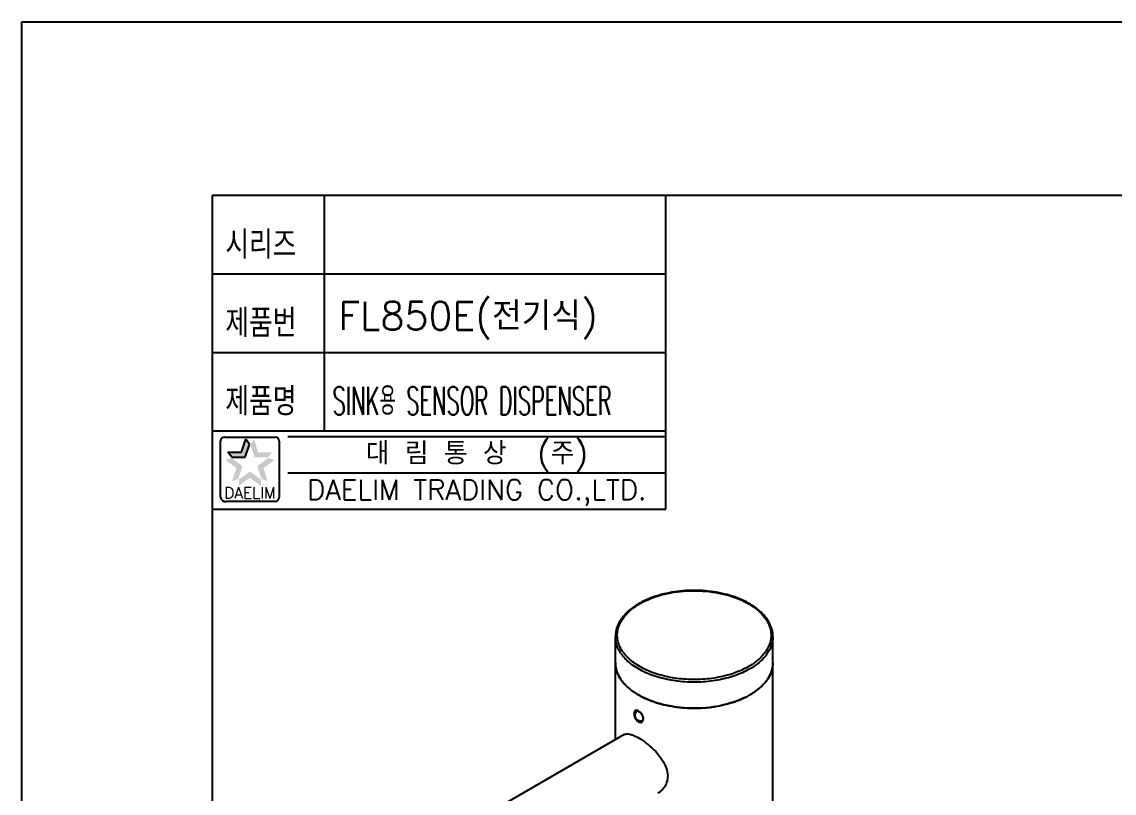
# Model space of a CAD drawing. Extents: x 10151 to 10571, y -5608 to -5014.
# Drawn here: x 10150.6 to 10345.6, y -5151.4 to -5013.7 of the extents above; entities that cross this region are included whole.
import ezdxf
from ezdxf.enums import TextEntityAlignment as Align

# ---------------------------------------------------------------- set-up
doc = ezdxf.new("R2010")
doc.units = 0
doc.header["$LTSCALE"] = 7
doc.header["$MEASUREMENT"] = 0
doc.layers.get('0').update_dxf_attribs({"color": 2, "linetype": 'CONTINUOUS'})
doc.layers.add('D', color=2, linetype='CONTINUOUS')
doc.layers.add('TXT', color=4, linetype='CONTINUOUS')
doc.styles.add('GHS', font='romans', dxfattribs={"bigfont": 'ghs'})
doc.styles.add('ROMANS', font='romans')

msp = doc.modelspace()

# ---------------------------------------------------------------- linework, layer by layer
at = {"color": 4}
for p, q in [((10559.55105, -5044.73275), (10184.55105, -5044.73275)), ((10184.55105, -5044.73275), (10184.55105, -5593.73275)), ((10265.55105, -5100.73275), (10265.55105, -5044.73275))]:
    msp.add_line(p, q, dxfattribs=at)
at = {"color": 7}
for p, q in [((10184.55105, -5044.73275), (10184.55105, -5100.73275)), ((10204.55105, -5044.73275), (10204.55105, -5086.73275)), ((10184.55105, -5058.73275), (10265.55105, -5058.73275)), ((10184.55105, -5072.73275), (10265.55105, -5072.73275)), ((10184.55105, -5086.73275), (10265.55105, -5086.73275)), ((10184.55105, -5100.73275), (10265.55105, -5100.73275))]:
    msp.add_line(p, q, dxfattribs=at)
at = {"color": 2, "linetype": 'Continuous'}
for p, q in [((10186.02854, -5098.59822), (10186.02854, -5088.59822)), ((10186.77854, -5087.84822), (10195.77854, -5087.84822)), ((10196.52854, -5088.59822), (10196.52854, -5098.59822)), ((10198.05105, -5087.73275), (10265.55105, -5087.73275)), ((10198.05105, -5094.23275), (10265.55105, -5094.23275)), ((10195.77854, -5099.34822), (10187.02854, -5099.34822))]:
    msp.add_line(p, q, dxfattribs=at)
at = {"color": 2}
for p, q in [((10189.79018, -5090.54968), (10190.53955, -5088.24336)), ((10190.45529, -5091.46511), (10191.20466, -5089.15879)), ((10191.20466, -5089.15879), (10190.53955, -5088.24336)), ((10187.36517, -5090.54968), (10189.79018, -5090.54968)), ((10188.03028, -5091.46511), (10187.36517, -5090.54968)), ((10188.03028, -5091.46511), (10190.45529, -5091.46511))]:
    msp.add_line(p, q, dxfattribs=at)
at = {"linetype": 'Continuous'}
for p, q in [((10256.54521, -5141.87384), (10256.54521, -5123.48112)), ((10284.68521, -5171.09793), (10284.68521, -5123.48112)), ((10257.83681, -5126.11513), (10257.82916, -5126.1039)), ((10257.83754, -5126.11497), (10257.82924, -5126.10388)), ((10283.39505, -5126.11305), (10283.39311, -5126.11563)), ((10283.39505, -5126.11305), (10283.39327, -5126.11567)), ((10260.40877, -5136.64224), (10260.18274, -5136.63979)), ((10260.25854, -5136.74073), (10260.25921, -5136.74034)), ((10261.48114, -5137.97101), (10261.49104, -5138.10819)), ((10261.49104, -5138.10836), (10261.4893, -5138.16234)), ((10261.49104, -5138.10819), (10261.49104, -5138.10836)), ((10261.49104, -5138.10836), (10261.53859, -5138.16739)), ((10261.5386, -5138.16739), (10261.52812, -5138.01744)), ((10261.29772, -5138.53908), (10261.29742, -5138.53925)), ((10261.38948, -5138.62094), (10261.47222, -5138.49468)), ((10261.47222, -5138.49468), (10261.52806, -5138.30745)), ((10261.52806, -5138.30745), (10261.5386, -5138.16739)), ((10258.11911, -5140.96515), (10225.19875, -5159.97162))]:
    msp.add_line(p, q, dxfattribs=at)
for points in [[(10260.25873, -5136.74065), (10260.26575, -5136.73674), (10260.33515, -5136.71342), (10260.41929, -5136.71081), (10260.51629, -5136.72994), (10260.62161, -5136.77052), (10260.73032, -5136.83039), (10260.84134, -5136.90885), (10260.95496, -5137.00736), (10261.06578, -5137.12285), (10261.16985, -5137.25241), (10261.26348, -5137.39238), (10261.34347, -5137.53864), (10261.40732, -5137.68674), (10261.45342, -5137.83223), (10261.48114, -5137.97101)], [(10261.44319, -5138.36734), (10261.39756, -5138.44812), (10261.33995, -5138.50974), (10261.29741, -5138.53923)], [(10261.4893, -5138.16234), (10261.47419, -5138.27035), (10261.44319, -5138.36734)]]:
    msp.add_lwpolyline(points, dxfattribs=at)
at = {"color": 2, "linetype": 'Continuous'}
for centre, radius, start, end in [((10186.77854, -5088.59822), 0.75, 90, 180), ((10195.77854, -5088.59822), 0.75, 0, 90), ((10186.90354, -5098.47322), 0.88388, 188.1301024, 278.1301024), ((10195.77854, -5098.59822), 0.75, 270, 0)]:
    msp.add_arc(centre, radius, start, end, dxfattribs=at)
at = {"linetype": 'Continuous'}
for centre, radius, start, end in [((10267.41944, -5129.16114), 13.3682, 119.4086211, 119.9989265), ((10267.30541, -5128.69002), 12.80505, 119.9989952, 120.6059649), ((10267.50294, -5129.30888), 13.53791, 119.2025905, 119.40943), ((10267.40623, -5128.83963), 12.98503, 119.8364261, 120.0542074), ((10263.29323, -5122.39027), 6.6066, 214.3196582, 215.1640155), ((10263.38365, -5122.32661), 6.71718, 215.1637603, 215.9065522), ((10277.85333, -5122.33087), 6.70938, 324.0887015, 324.8327552), ((10277.94775, -5122.39737), 6.59389, 324.8324993, 325.6739998), ((10263.39006, -5122.44668), 7.10643, 214.7335641, 218.690064), ((10279.90339, -5128.12523), 4.78182, 347.0727442, 359.9297257), ((10273.8242, -5117.57555), 12.98503, 299.8364261, 300.0542074), ((10273.90977, -5117.69905), 13.30906, 299.7819509, 299.9997323), ((10267.2578, -5122.45794), 13.18331, 239.8498916, 240.000613), ((10273.6295, -5121.85508), 13.87697, 296.3813539, 299.9821685), ((10274.36739, -5123.11924), 12.41324, 299.9479943, 303.8227551), ((10260.99789, -5137.51302), 1.005, 136.8950295, 294.089542), ((10260.99858, -5137.51377), 1.00601, 128.3976185, 136.890136), ((10260.99728, -5137.51231), 1.00407, 127.0705497, 128.3910758), ((10260.24865, -5137.35563), 0.73115, 72.292363, 77.3500353), ((10260.24141, -5138.19225), 1.29853, 7.7368023, 11.2693665)]:
    msp.add_arc(centre, radius, start, end, dxfattribs=at)
for points, knots in [([(10284.68521, -5123.48112), (10284.68521, -5123.06806), (10284.57706, -5122.22455), (10284.10269, -5121.01024), (10283.33774, -5119.86666), (10281.91213, -5118.41273), (10279.49482, -5116.91334), (10276.02263, -5115.72564), (10272.12699, -5115.15106), (10268.1126, -5115.23362), (10264.29712, -5115.96475), (10261.94464, -5116.90652), (10260.89781, -5117.49164)], [0, 0, 0, 0, 0.044441426, 0.090376251, 0.139079312, 0.191455788, 0.308446946, 0.440986386, 0.583958244, 0.729954099, 0.870969341, 1, 1, 1, 1]), ([(10260.94584, -5117.57577), (10262.13696, -5116.89411), (10264.8671, -5115.84339), (10269.27898, -5115.16782), (10273.12208, -5115.31913), (10276.09193, -5115.89403), (10278.14297, -5116.52948), (10279.98118, -5117.3555), (10281.55576, -5118.35047), (10282.82274, -5119.48991), (10283.74409, -5120.74799), (10284.28404, -5122.09519), (10284.41084, -5123.48891), (10284.11525, -5124.86971), (10283.66853, -5125.7121), (10283.39505, -5126.11305)], [0, 0, 0, 0, 0.135353976, 0.284859101, 0.437774355, 0.511952542, 0.58274889, 0.649068441, 0.71015524, 0.765732086, 0.816167928, 0.862636035, 0.90712869, 0.952132662, 1, 1, 1, 1]), ([(10260.73556, -5117.58381), (10260.11251, -5117.94353), (10258.97792, -5118.72562), (10257.61725, -5120.16121), (10256.74877, -5121.76509), (10256.54521, -5122.9228), (10256.54521, -5123.48112)], [0, 0, 0, 0, 0.285636411, 0.543482451, 0.778334085, 1, 1, 1, 1]), ([(10257.82916, -5126.1039), (10257.59821, -5125.76406), (10257.20998, -5125.05788), (10256.8863, -5123.91417), (10256.85452, -5122.75059), (10257.11637, -5121.59987), (10257.66088, -5120.49067), (10258.78406, -5119.04136), (10259.93967, -5118.16948), (10260.78596, -5117.66885)], [0, 0, 0, 0, 0.1213211, 0.235903106, 0.347749371, 0.461376348, 0.580961058, 0.709667173, 1, 1, 1, 1]), ([(10257.54993, -5126.49564), (10257.23511, -5126.04083), (10256.72928, -5125.0777), (10256.5452, -5123.99968), (10256.54522, -5123.48112)], [0, 0, 0, 0, 0.51612834, 1, 1, 1, 1]), ([(10284.68521, -5123.48112), (10284.68519, -5123.99968), (10284.50114, -5125.07768), (10283.99534, -5126.04083), (10283.68052, -5126.49562)], [0, 0, 0, 0, 0.48387319, 1, 1, 1, 1]), ([(10280.28458, -5128.8394), (10279.44524, -5129.31975), (10277.57856, -5130.13246), (10274.53233, -5130.88857), (10271.26159, -5131.20603), (10267.95432, -5131.06586), (10264.79884, -5130.47667), (10261.97265, -5129.46963), (10259.63353, -5128.10056), (10258.40447, -5126.90349), (10257.94291, -5126.266)], [0, 0, 0, 0, 0.120672227, 0.252252078, 0.390239895, 0.529301699, 0.663972611, 0.789338394, 0.901793225, 1, 1, 1, 1]), ([(10283.28743, -5126.26614), (10283.11083, -5126.51001), (10282.27297, -5127.51796), (10281.19906, -5128.31149), (10280.32735, -5128.81477)], [0, 0, 0, 0, 0.230254337, 1, 1, 1, 1]), ([(10256.54522, -5128.1311), (10256.54522, -5128.22004), (10256.55534, -5128.57737), (10256.60657, -5128.93341), (10256.66644, -5129.1951)], [0, 0, 0, 0, 0.248866495, 1, 1, 1, 1]), ([(10260.63625, -5133.85771), (10260.02281, -5133.5014), (10258.91021, -5132.73136), (10257.58189, -5131.3278), (10256.74138, -5129.7774), (10256.54522, -5128.66489), (10256.54522, -5128.1311)], [0, 0, 0, 0, 0.28964206, 0.548813251, 0.782063575, 1, 1, 1, 1]), ([(10280.52039, -5129.25027), (10279.67758, -5129.7326), (10277.8063, -5130.55202), (10274.75266, -5131.32484), (10271.47047, -5131.66577), (10268.14155, -5131.55522), (10264.94876, -5130.99982), (10262.06555, -5130.02816), (10259.6479, -5128.69261), (10258.34756, -5127.51901), (10257.84322, -5126.88895)], [0, 0, 0, 0, 0.119954166, 0.250630334, 0.387749048, 0.526221379, 0.660799323, 0.786702277, 0.900305956, 1, 1, 1, 1]), ([(10283.68052, -5126.49562), (10283.49928, -5126.75745), (10282.62858, -5127.84242), (10281.49005, -5128.69055), (10280.56425, -5129.22506)], [0, 0, 0, 0, 0.229509325, 1, 1, 1, 1]), ([(10284.6852, -5128.1311), (10284.6852, -5128.61546), (10284.52566, -5129.61849), (10283.83436, -5131.0371), (10282.73027, -5132.34555), (10281.79426, -5133.08483), (10281.27691, -5133.4317)], [0, 0, 0, 0, 0.221929798, 0.456920445, 0.714605833, 1, 1, 1, 1]), ([(10256.66644, -5129.1951), (10256.75364, -5129.57615), (10257.02896, -5130.34313), (10257.69693, -5131.41567), (10258.61183, -5132.41918), (10260.19149, -5133.68642), (10262.68998, -5134.96616), (10266.15016, -5135.94157), (10269.93625, -5136.34689), (10273.77186, -5136.15149), (10277.37571, -5135.37134), (10279.58386, -5134.44107), (10280.56425, -5133.87504)], [0, 0, 0, 0, 0.043476758, 0.08973818, 0.139684624, 0.19378223, 0.314252877, 0.448766527, 0.591672314, 0.735880264, 0.874092537, 1, 1, 1, 1]), ([(10280.56425, -5133.87504), (10281.0834, -5133.57531), (10282.03979, -5132.93415), (10283.24106, -5131.79732), (10284.11228, -5130.55345), (10284.46103, -5129.64497), (10284.56401, -5129.19499)], [0, 0, 0, 0, 0.284592396, 0.544193207, 0.780853397, 1, 1, 1, 1]), ([(10279.79565, -5134.28685), (10278.36994, -5134.99555), (10275.15852, -5136.00984), (10270.1031, -5136.42833), (10265.11291, -5135.80343), (10262.00748, -5134.64943), (10260.66626, -5133.87509)], [0, 0, 0, 0, 0.241706284, 0.504512651, 0.764888215, 1, 1, 1, 1]), ([(10260.18274, -5136.63979), (10260.13441, -5136.65174), (10260.03904, -5136.69736), (10259.89129, -5136.88171), (10259.86449, -5137.07231), (10259.86448, -5137.20086)], [0, 0, 0, 0, 0.216115814, 0.441992567, 1, 1, 1, 1]), ([(10259.86448, -5137.20086), (10259.86449, -5137.43241), (10259.98842, -5137.90573), (10260.31362, -5138.40697), (10260.67027, -5138.6815), (10260.9399, -5138.78294), (10261.19995, -5138.77013), (10261.33842, -5138.67802), (10261.38948, -5138.62094)], [0, 0, 0, 0, 0.277536363, 0.569674563, 0.699260292, 0.811261305, 0.908209478, 1, 1, 1, 1]), ([(10260.06401, -5137.13588), (10260.06984, -5137.05228), (10260.0978, -5136.89967), (10260.20022, -5136.77466), (10260.25856, -5136.74075)], [0, 0, 0, 0, 0.553956826, 1, 1, 1, 1]), ([(10261.5149, -5137.93849), (10261.45655, -5137.64495), (10261.23364, -5137.23184), (10260.82664, -5136.83436), (10260.58849, -5136.69647), (10260.47104, -5136.65913)], [0, 0, 0, 0, 0.526621507, 0.783145015, 1, 1, 1, 1]), ([(10261.29742, -5138.53922), (10261.22081, -5138.58339), (10261.01583, -5138.61804), (10260.83058, -5138.54062), (10260.74116, -5138.48589)], [0, 0, 0, 0, 0.457534598, 1, 1, 1, 1]), ([(10258.11915, -5140.96513), (10258.22109, -5140.90628), (10258.46534, -5140.82339), (10258.88168, -5140.82235), (10259.35774, -5140.92565), (10260.12719, -5141.21573), (10261.19086, -5141.82074), (10262.49813, -5142.78497), (10263.77837, -5143.97195), (10264.88532, -5145.32248), (10265.67389, -5146.79012), (10265.89013, -5147.85647), (10265.89013, -5148.36484)], [0, 0, 0, 0, 0.030366462, 0.064910283, 0.106211889, 0.155396814, 0.276546628, 0.420330471, 0.573813656, 0.725780682, 0.868859637, 1, 1, 1, 1]), ([(10265.89013, -5148.36484), (10265.89013, -5148.68281), (10265.81131, -5149.31112), (10265.4495, -5150.17419), (10264.8874, -5150.89454), (10264.40626, -5151.26095), (10264.14911, -5151.40942)], [0, 0, 0, 0, 0.260263229, 0.511225824, 0.75696091, 1, 1, 1, 1])]:
    msp.add_open_spline(points, degree=3, knots=knots, dxfattribs=at)
msp.add_open_spline([(10260.03783, -5137.21654), (10259.98325, -5137.23623), (10259.91234, -5137.23366), (10259.86448, -5137.20086)], degree=3, dxfattribs=at)
at = {"color": 2}
for points in [[(10189.79018, -5090.54968), (10190.45529, -5091.46511), (10190.53955, -5088.24336), (10191.20466, -5089.15879)], [(10192.01752, -5088.24336), (10191.35242, -5089.15879), (10192.76689, -5090.54968), (10192.10179, -5091.46511)], [(10187.36517, -5090.54968), (10188.03028, -5091.46511), (10189.79018, -5090.54968), (10190.45529, -5091.46511)], [(10192.76689, -5090.54968), (10192.10179, -5091.46511), (10195.1919, -5090.54968), (10194.5268, -5091.46511)], [(10188.87033, -5093.38069), (10189.94649, -5093.03103), (10186.90846, -5091.95531), (10187.98461, -5091.60564)], [(10188.12096, -5095.68702), (10189.19712, -5095.33735), (10188.87033, -5093.38069), (10189.94649, -5093.03103)], [(10195.64862, -5091.95531), (10194.57246, -5091.60564), (10193.68674, -5093.38069), (10192.61058, -5093.03103)], [(10193.68674, -5093.38069), (10192.61058, -5093.03103), (10194.43611, -5095.68702), (10193.35995, -5095.33735)], [(10191.27854, -5095.13036), (10191.27854, -5093.99882), (10189.31666, -5096.55574), (10189.31666, -5095.4242)], [(10193.24041, -5096.55574), (10193.24041, -5095.4242), (10191.27854, -5095.13036), (10191.27854, -5093.99882)]]:
    msp.add_solid(points, dxfattribs=at)
at = {"layer": 'D'}
msp.add_lwpolyline([(10150.55105, -5013.73275), (10570.55105, -5013.73275), (10570.55105, -5607.73275), (10150.55105, -5607.73275)], close=True, dxfattribs=at)

# ---------------------------------------------------------------- texts
at = {"color": 7, "linetype": 'Continuous'}
for s, height, style, p in [('대 림 통 상  (주)', 4, 'GHS', (10231.81139, -5091.03765)), ('DAELIM TRADING CO.,LTD.', 3.6, 'ROMANS', (10231.81139, -5097.80499))]:
    msp.add_text(s, height=height, dxfattribs=dict(at, style=style)).set_placement(p, align=Align.MIDDLE)
at = {"color": 2, "linetype": 'Continuous', "style": 'ROMANS'}
msp.add_text('DAELIM', height=2, dxfattribs=at).set_placement((10191.27854, -5098.79822), align=Align.CENTER)
at = {"layer": 'D', "style": 'GHS', "width": 0.8}
for s, p in [('시리즈', (10186.89141, -5056.00336)), ('제품번', (10186.89141, -5070.00336)), ('제품명', (10186.89141, -5084.00336))]:
    msp.add_text(s, height=5, dxfattribs=at).set_placement(p)
at = {"layer": 'D', "color": 7, "style": 'GHS'}
msp.add_text('FL850E(전기식)', height=5, dxfattribs=at).set_placement((10207.09292, -5068.72496))
at = {"layer": 'TXT', "color": 7, "style": 'GHS', "width": 0.55}
msp.add_text('SINK용 SENSOR DISPENSER', height=5, dxfattribs=at).set_placement((10206.05764, -5083.9054))

doc.saveas('drawing.dxf')
